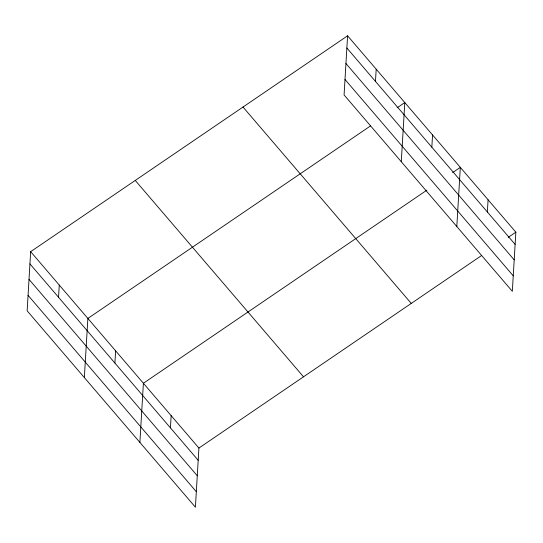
<?xml version="1.0" encoding="UTF-8"?>
<svg xmlns="http://www.w3.org/2000/svg" width="543" height="543" viewBox="0 0 543 543"><rect width="100%" height="100%" fill="white"/><g stroke="black" fill="none" stroke-linecap="round" stroke-linejoin="round"><path stroke-width="0.81" d="M30.666 251.674L27.15 310.827L195.405 507.203L198.921 448.056L30.666 251.674L347.595 35.797L515.85 232.173L512.334 291.326L344.079 94.944L347.595 35.797M58.542 297.279L59.268 285.061M84.355 377.595L87.871 318.442L370.631 125.833M114.906 363.063L115.632 350.846M139.884 442.402L143.4 383.249L426.859 190.165M170.434 427.87L171.16 415.653M375.471 81.396L376.197 69.178M401.284 161.712L404.8 102.566L397.13 107.785M431.834 147.187L432.561 134.963M456.812 226.519L460.321 167.366L452.658 172.593M487.363 211.987L488.089 199.77M198.921 448.056L481.689 255.448M508.18 237.4L515.85 232.173M346.868 48.015L515.124 244.391M345.945 63.504L514.201 259.88M344.995 79.461L513.257 275.837M243.006 107.032L411.261 303.415M135.248 180.432L303.51 376.815M29.94 263.891L198.195 460.274M29.017 279.38L197.279 475.763M28.073 295.338L196.328 491.72"/></g></svg>
